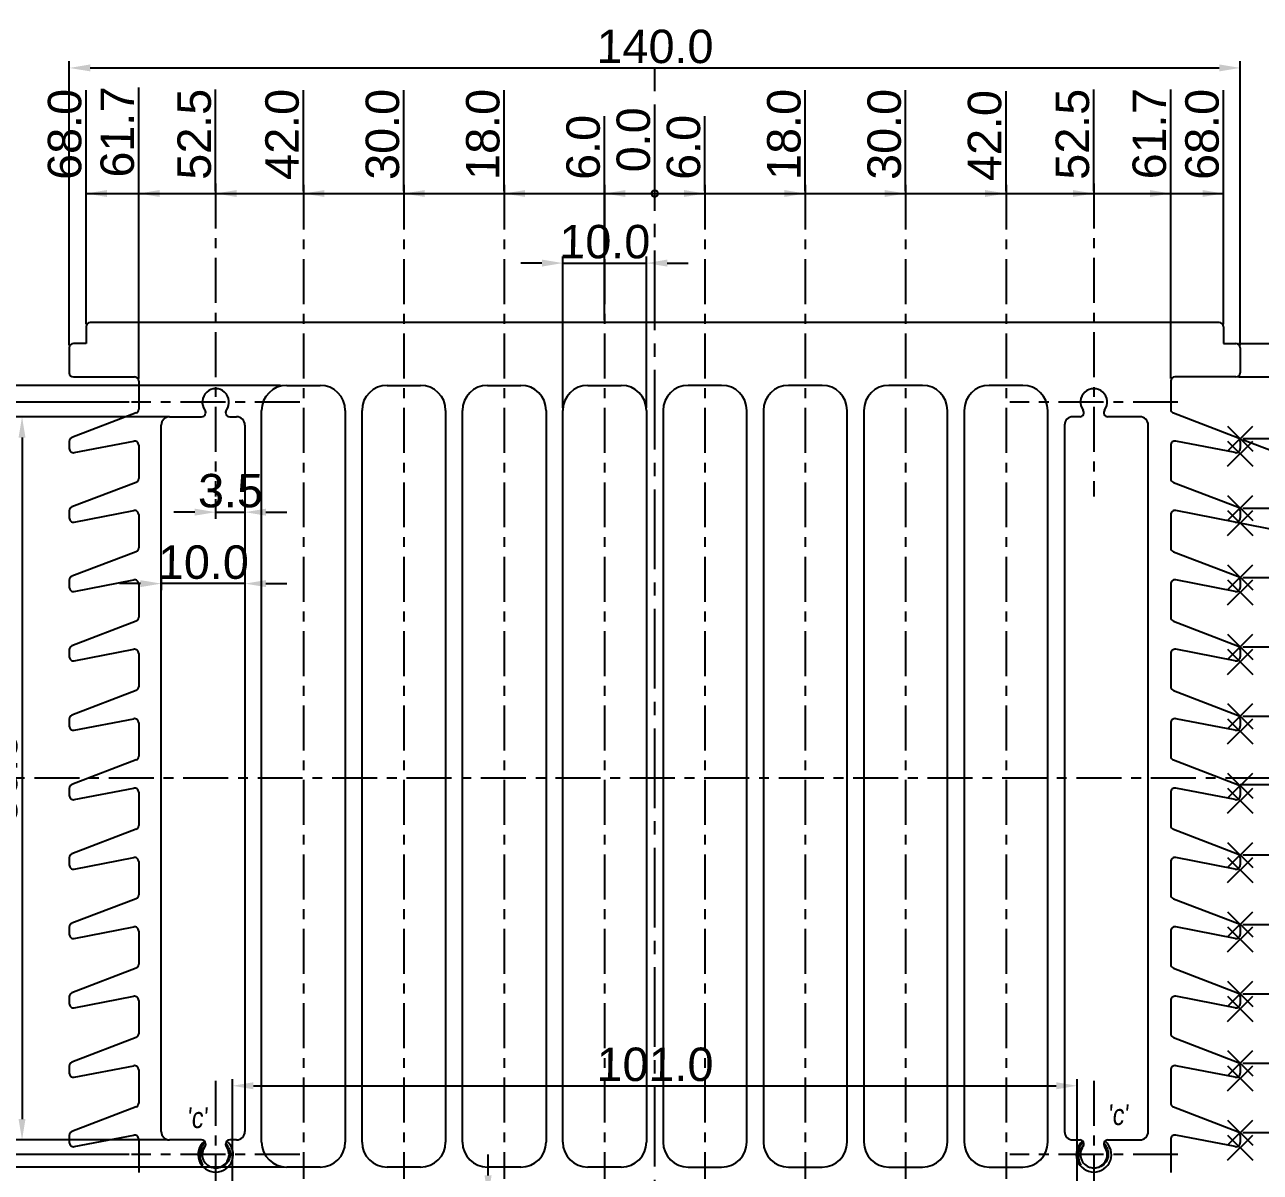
# Model space of a CAD drawing. Extents: x -425 to 6552, y -3049 to 3105.
# Drawn here: x 660.8 to 808.5, y -2953.5 to -2816.2 of the extents above; entities that cross this region are included whole.
import ezdxf
from ezdxf.enums import TextEntityAlignment as Align

# ---------------------------------------------------------------- set-up
doc = ezdxf.new("R2010")
doc.units = 0
doc.header["$PDMODE"] = 3
doc.header["$PDSIZE"] = 1.5
doc.linetypes.add('CENTER', pattern=[17.8, 10.75, -2.35, 2.35, -2.35])
doc.linetypes.add('CENTER2', pattern=[28.575, 19.05, -3.175, 3.175, -3.175])
doc.layers.get('0').update_dxf_attribs({"linetype": 'CONTINUOUS'})
doc.layers.get('DEFPOINTS').update_dxf_attribs({"linetype": 'CONTINUOUS'})
for name, color, linetype in [('3', 112, 'CENTER'), ('CV', 6, 'CONTINUOUS'), ('DIM', 1, 'CONTINUOUS')]:
    doc.layers.add(name, color=color, linetype=linetype)
doc.styles.add('OMI-1', font='arial.ttf', dxfattribs={"oblique": 1})
doc.dimstyles.new('1', dxfattribs={"dimtxt": 4, "dimasz": 2.5, "dimexe": 0.8, "dimexo": 0.3, "dimgap": 0.5, "dimtad": 1, "dimtoh": 1, "dimdec": 1, "dimzin": 0, "dimtxsty": 'OMI-1', "dimcen": 0, "dimclrd": 256, "dimclre": 256, "dimclrt": 256, "dimazin": 3, "dimtfac": 0.8, "dimtdec": 1, "dimtix": 1, "dimtmove": 0, "dimatfit": 3, "dimtolj": 1, "dimtzin": 0})

# ---------------------------------------------------------------- blocks, each defined once
blk = doc.blocks.new('*D8769')
at = {"layer": 'DEFPOINTS', "color": 0}
for p in [(736.13, -2834.34), (736.13, -2835.54), (736.13, -2960.33)]:
    blk.add_point(p, dxfattribs=at)
at = {"layer": 'DIM'}
blk.add_line((736.13, -2835.24), (736.13, -2826.27), dxfattribs=at)
at = {"layer": 'DIM', "insert": (733.59, -2830.05), "char_height": 4, "attachment_point": 5, "rotation": 90, "style": 'OMI-1'}
blk.add_mtext('\\A1;0.0', dxfattribs=at)
blk = doc.blocks.new('*D8791')
at = {"layer": 'DEFPOINTS', "color": 0}
for p in [(806.13, -2821.42), (666.13, -2854.88), (806.13, -2854.88)]:
    blk.add_point(p, dxfattribs=at)
at = {"layer": 'DIM'}
for p, q in [((666.13, -2854.58), (666.13, -2820.62)), ((668.63, -2821.42), (803.63, -2821.42)), ((806.13, -2854.58), (806.13, -2820.62))]:
    blk.add_line(p, q, dxfattribs=at)
for points in [[(668.63, -2821), (668.63, -2821.83), (666.13, -2821.42)], [(803.63, -2821.83), (803.63, -2821), (806.13, -2821.42)]]:
    blk.add_solid(points, dxfattribs=at)
at = {"layer": 'DIM', "insert": (736.13, -2818.87), "char_height": 4, "attachment_point": 5, "style": 'OMI-1'}
blk.add_mtext('\\A1;140.0', dxfattribs=at)
blk = doc.blocks.new('*D8794')
at = {"layer": 'DEFPOINTS', "color": 0}
for p in [(806.13, -2957.05), (843.74, -2957.05), (736.13, -2962.38)]:
    blk.add_point(p, dxfattribs=at)
at = {"layer": 'DIM'}
blk.add_line((806.43, -2957.05), (851.83, -2957.05), dxfattribs=at)
at = {"layer": 'DIM', "insert": (848.03, -2954.5), "char_height": 4, "attachment_point": 5, "style": 'OMI-1'}
blk.add_mtext('\\A1;5.3', dxfattribs=at)
blk = doc.blocks.new('*D8795')
at = {"layer": 'DEFPOINTS', "color": 0}
for p in [(806.13, -2948.75), (843.74, -2948.75), (736.13, -2962.38)]:
    blk.add_point(p, dxfattribs=at)
at = {"layer": 'DIM'}
blk.add_line((806.43, -2948.75), (854.93, -2948.75), dxfattribs=at)
at = {"layer": 'DIM', "insert": (849.59, -2946.2), "char_height": 4, "attachment_point": 5, "style": 'OMI-1'}
blk.add_mtext('\\A1;13.6', dxfattribs=at)
blk = doc.blocks.new('*D8796')
at = {"layer": 'DEFPOINTS', "color": 0}
for p in [(806.13, -2940.45), (843.74, -2940.45), (736.13, -2962.38)]:
    blk.add_point(p, dxfattribs=at)
at = {"layer": 'DIM'}
blk.add_line((806.43, -2940.45), (854.94, -2940.45), dxfattribs=at)
at = {"layer": 'DIM', "insert": (849.59, -2937.9), "char_height": 4, "attachment_point": 5, "style": 'OMI-1'}
blk.add_mtext('\\A1;21.9', dxfattribs=at)
blk = doc.blocks.new('*D8797')
at = {"layer": 'DEFPOINTS', "color": 0}
for p in [(806.13, -2932.15), (843.74, -2932.15), (736.13, -2962.38)]:
    blk.add_point(p, dxfattribs=at)
at = {"layer": 'DIM'}
blk.add_line((806.43, -2932.15), (854.89, -2932.15), dxfattribs=at)
at = {"layer": 'DIM', "insert": (849.57, -2929.6), "char_height": 4, "attachment_point": 5, "style": 'OMI-1'}
blk.add_mtext('\\A1;30.2', dxfattribs=at)
blk = doc.blocks.new('*D8798')
at = {"layer": 'DEFPOINTS', "color": 0}
for p in [(806.13, -2923.85), (843.74, -2923.85), (736.13, -2962.38)]:
    blk.add_point(p, dxfattribs=at)
at = {"layer": 'DIM'}
blk.add_line((806.43, -2923.85), (854.96, -2923.85), dxfattribs=at)
at = {"layer": 'DIM', "insert": (849.6, -2921.3), "char_height": 4, "attachment_point": 5, "style": 'OMI-1'}
blk.add_mtext('\\A1;38.5', dxfattribs=at)
blk = doc.blocks.new('*D8799')
at = {"layer": 'DEFPOINTS', "color": 0}
for p in [(806.13, -2915.55), (843.74, -2915.55), (736.13, -2962.38)]:
    blk.add_point(p, dxfattribs=at)
at = {"layer": 'DIM'}
blk.add_line((806.43, -2915.55), (854.94, -2915.55), dxfattribs=at)
at = {"layer": 'DIM', "insert": (849.59, -2913), "char_height": 4, "attachment_point": 5, "style": 'OMI-1'}
blk.add_mtext('\\A1;46.8', dxfattribs=at)
blk = doc.blocks.new('*D8800')
at = {"layer": 'DEFPOINTS', "color": 0}
for p in [(805.81, -2907.12), (843.74, -2907.12), (736.13, -2962.38)]:
    blk.add_point(p, dxfattribs=at)
at = {"layer": 'DIM'}
blk.add_line((806.11, -2907.12), (854.93, -2907.12), dxfattribs=at)
at = {"layer": 'DIM', "insert": (849.59, -2904.58), "char_height": 4, "attachment_point": 5, "style": 'OMI-1'}
blk.add_mtext('\\A1;55.3', dxfattribs=at)
blk = doc.blocks.new('*D8801')
at = {"layer": 'DEFPOINTS', "color": 0}
for p in [(806.13, -2898.95), (843.74, -2898.95), (736.13, -2962.38)]:
    blk.add_point(p, dxfattribs=at)
at = {"layer": 'DIM'}
blk.add_line((806.43, -2898.95), (854.92, -2898.95), dxfattribs=at)
at = {"layer": 'DIM', "insert": (849.58, -2896.4), "char_height": 4, "attachment_point": 5, "style": 'OMI-1'}
blk.add_mtext('\\A1;63.4', dxfattribs=at)
blk = doc.blocks.new('*D8802')
at = {"layer": 'DEFPOINTS', "color": 0}
for p in [(806.13, -2890.65), (843.74, -2889.78), (736.13, -2962.38)]:
    blk.add_point(p, dxfattribs=at)
at = {"layer": 'DIM'}
for p, q in [((806.43, -2890.65), (833.74, -2890.65)), ((833.74, -2890.65), (838.74, -2889.78)), ((838.74, -2889.78), (854.93, -2889.78))]:
    blk.add_line(p, q, dxfattribs=at)
at = {"layer": 'DIM', "insert": (849.59, -2887.27), "char_height": 4, "attachment_point": 5, "style": 'OMI-1'}
blk.add_mtext('\\A1;71.7', dxfattribs=at)
blk = doc.blocks.new('*D8803')
at = {"layer": 'DEFPOINTS', "color": 0}
for p in [(806.13, -2882.35), (843.74, -2882.35), (736.13, -2962.38)]:
    blk.add_point(p, dxfattribs=at)
at = {"layer": 'DIM'}
blk.add_line((806.43, -2882.35), (854.92, -2882.35), dxfattribs=at)
at = {"layer": 'DIM', "insert": (849.58, -2879.8), "char_height": 4, "attachment_point": 5, "style": 'OMI-1'}
blk.add_mtext('\\A1;80.0', dxfattribs=at)
blk = doc.blocks.new('*D8804')
at = {"layer": 'DEFPOINTS', "color": 0}
for p in [(805.63, -2858.38), (843.74, -2858.38), (736.13, -2962.38)]:
    blk.add_point(p, dxfattribs=at)
at = {"layer": 'DIM'}
blk.add_line((805.93, -2858.38), (858.03, -2858.38), dxfattribs=at)
at = {"layer": 'DIM', "insert": (851.13, -2855.84), "char_height": 4, "attachment_point": 5, "style": 'OMI-1'}
blk.add_mtext('\\A1;104.0', dxfattribs=at)
blk = doc.blocks.new('*D8805')
at = {"layer": 'DEFPOINTS', "color": 0}
for p in [(843.74, -2851.81), (805.63, -2854.38), (736.13, -2962.38)]:
    blk.add_point(p, dxfattribs=at)
at = {"layer": 'DIM'}
for p, q in [((833.74, -2854.38), (838.74, -2851.81)), ((838.74, -2851.81), (858.03, -2851.81)), ((805.93, -2854.38), (833.74, -2854.38))]:
    blk.add_line(p, q, dxfattribs=at)
at = {"layer": 'DIM', "insert": (851.13, -2849.27), "char_height": 4, "attachment_point": 5, "style": 'OMI-1'}
blk.add_mtext('\\A1;108.0', dxfattribs=at)
blk = doc.blocks.new('*D8806')
at = {"layer": 'DEFPOINTS', "color": 0}
for p in [(742.13, -2835.24), (742.13, -2836.44), (736.13, -2962.38)]:
    blk.add_point(p, dxfattribs=at)
at = {"layer": 'DIM'}
blk.add_line((742.13, -2836.14), (742.13, -2827.17), dxfattribs=at)
at = {"layer": 'DIM', "insert": (739.59, -2830.95), "char_height": 4, "attachment_point": 5, "rotation": 90, "style": 'OMI-1'}
blk.add_mtext('\\A1;6.0', dxfattribs=at)
blk = doc.blocks.new('*D8807')
at = {"layer": 'DEFPOINTS', "color": 0}
for p in [(754.13, -2835.24), (754.13, -2836.44), (736.13, -2962.38)]:
    blk.add_point(p, dxfattribs=at)
at = {"layer": 'DIM'}
blk.add_line((754.13, -2836.14), (754.13, -2824.06), dxfattribs=at)
at = {"layer": 'DIM', "insert": (751.59, -2829.4), "char_height": 4, "attachment_point": 5, "rotation": 90, "style": 'OMI-1'}
blk.add_mtext('\\A1;18.0', dxfattribs=at)
blk = doc.blocks.new('*D8808')
at = {"layer": 'DEFPOINTS', "color": 0}
for p in [(766.13, -2835.24), (766.13, -2836.44), (736.13, -2962.38)]:
    blk.add_point(p, dxfattribs=at)
at = {"layer": 'DIM'}
blk.add_line((766.13, -2836.14), (766.13, -2824.06), dxfattribs=at)
at = {"layer": 'DIM', "insert": (763.59, -2829.4), "char_height": 4, "attachment_point": 5, "rotation": 90, "style": 'OMI-1'}
blk.add_mtext('\\A1;30.0', dxfattribs=at)
blk = doc.blocks.new('*D8809')
at = {"layer": 'DEFPOINTS', "color": 0}
for p in [(778.13, -2835.38), (778.13, -2836.44), (736.13, -2962.38)]:
    blk.add_point(p, dxfattribs=at)
at = {"layer": 'DIM'}
blk.add_line((778.13, -2836.14), (778.13, -2824.2), dxfattribs=at)
at = {"layer": 'DIM', "insert": (775.59, -2829.54), "char_height": 4, "attachment_point": 5, "rotation": 90, "style": 'OMI-1'}
blk.add_mtext('\\A1;42.0', dxfattribs=at)
blk = doc.blocks.new('*D8810')
at = {"layer": 'DEFPOINTS', "color": 0}
for p in [(788.63, -2835.24), (788.63, -2836.44), (736.13, -2962.38)]:
    blk.add_point(p, dxfattribs=at)
at = {"layer": 'DIM'}
blk.add_line((788.63, -2836.14), (788.63, -2824.01), dxfattribs=at)
at = {"layer": 'DIM', "insert": (786.09, -2829.38), "char_height": 4, "attachment_point": 5, "rotation": 90, "style": 'OMI-1'}
blk.add_mtext('\\A1;52.5', dxfattribs=at)
blk = doc.blocks.new('*D8811')
at = {"layer": 'DEFPOINTS', "color": 0}
for p in [(804.13, -2835.24), (804.13, -2852.38), (736.13, -2962.38)]:
    blk.add_point(p, dxfattribs=at)
at = {"layer": 'DIM'}
blk.add_line((804.13, -2852.08), (804.13, -2824.06), dxfattribs=at)
at = {"layer": 'DIM', "insert": (801.59, -2829.4), "char_height": 4, "attachment_point": 5, "rotation": 90, "style": 'OMI-1'}
blk.add_mtext('\\A1;68.0', dxfattribs=at)
blk = doc.blocks.new('*D8812')
at = {"layer": 'DEFPOINTS', "color": 0}
for p in [(730.13, -2835.24), (730.13, -2851.88), (736.13, -2962.38)]:
    blk.add_point(p, dxfattribs=at)
at = {"layer": 'DIM'}
blk.add_line((730.13, -2851.58), (730.13, -2827.17), dxfattribs=at)
at = {"layer": 'DIM', "insert": (727.59, -2830.95), "char_height": 4, "attachment_point": 5, "rotation": 90, "style": 'OMI-1'}
blk.add_mtext('\\A1;6.0', dxfattribs=at)
blk = doc.blocks.new('*D8813')
at = {"layer": 'DEFPOINTS', "color": 0}
for p in [(718.13, -2835.24), (718.13, -2836.44), (736.13, -2962.38)]:
    blk.add_point(p, dxfattribs=at)
at = {"layer": 'DIM'}
blk.add_line((718.13, -2836.14), (718.13, -2824.06), dxfattribs=at)
at = {"layer": 'DIM', "insert": (715.59, -2829.4), "char_height": 4, "attachment_point": 5, "rotation": 90, "style": 'OMI-1'}
blk.add_mtext('\\A1;18.0', dxfattribs=at)
blk = doc.blocks.new('*D8814')
at = {"layer": 'DEFPOINTS', "color": 0}
for p in [(706.13, -2835.24), (706.13, -2836.44), (736.13, -2962.38)]:
    blk.add_point(p, dxfattribs=at)
at = {"layer": 'DIM'}
blk.add_line((706.13, -2836.14), (706.13, -2824.06), dxfattribs=at)
at = {"layer": 'DIM', "insert": (703.59, -2829.4), "char_height": 4, "attachment_point": 5, "rotation": 90, "style": 'OMI-1'}
blk.add_mtext('\\A1;30.0', dxfattribs=at)
blk = doc.blocks.new('*D8815')
at = {"layer": 'DEFPOINTS', "color": 0}
for p in [(694.13, -2835.24), (694.13, -2836.44), (736.13, -2962.38)]:
    blk.add_point(p, dxfattribs=at)
at = {"layer": 'DIM'}
blk.add_line((694.13, -2836.14), (694.13, -2824.06), dxfattribs=at)
at = {"layer": 'DIM', "insert": (691.59, -2829.4), "char_height": 4, "attachment_point": 5, "rotation": 90, "style": 'OMI-1'}
blk.add_mtext('\\A1;42.0', dxfattribs=at)
blk = doc.blocks.new('*D8816')
at = {"layer": 'DEFPOINTS', "color": 0}
for p in [(683.63, -2835.24), (683.63, -2836.44), (736.13, -2962.38)]:
    blk.add_point(p, dxfattribs=at)
at = {"layer": 'DIM'}
blk.add_line((683.63, -2836.14), (683.63, -2824.01), dxfattribs=at)
at = {"layer": 'DIM', "insert": (681.09, -2829.38), "char_height": 4, "attachment_point": 5, "rotation": 90, "style": 'OMI-1'}
blk.add_mtext('\\A1;52.5', dxfattribs=at)
blk = doc.blocks.new('*D8817')
at = {"layer": 'DEFPOINTS', "color": 0}
for p in [(668.13, -2835.24), (668.13, -2852.38), (736.13, -2962.38)]:
    blk.add_point(p, dxfattribs=at)
at = {"layer": 'DIM'}
blk.add_line((668.13, -2852.08), (668.13, -2824.06), dxfattribs=at)
at = {"layer": 'DIM', "insert": (665.59, -2829.4), "char_height": 4, "attachment_point": 5, "rotation": 90, "style": 'OMI-1'}
blk.add_mtext('\\A1;68.0', dxfattribs=at)
blk = doc.blocks.new('*D8818')
at = {"layer": 'DEFPOINTS', "color": 0}
for p in [(798.15, -2862.68), (805.81, -2865.62), (806.43, -2865.75), (854.93, -2865.75), (821.98, -2869.7)]:
    blk.add_point(p, dxfattribs=at)
at = {"layer": 'DIM'}
blk.add_line((806.41, -2865.85), (822.13, -2871.89), dxfattribs=at)
blk.add_arc((806.13, -2865.75), 16.34, 347.7751, 351.2249, dxfattribs=at)
for points in [[(822.69, -2868.27), (821.86, -2868.21), (822.47, -2865.75)], [(821.7, -2869.09), (822.5, -2869.33), (821.38, -2871.6)]]:
    blk.add_solid(points, dxfattribs=at)
at = {"layer": 'DIM', "insert": (819.67, -2868.26), "char_height": 4, "attachment_point": 5, "rotation": 79.5, "style": 'OMI-1'}
blk.add_mtext('\\A1;21.0%%d', dxfattribs=at)
blk = doc.blocks.new('*D8819')
at = {"layer": 'DEFPOINTS', "color": 0}
for p in [(798.42, -2874.35), (806.43, -2874.05), (854.93, -2874.05), (805.53, -2875.73), (828.82, -2878.16)]:
    blk.add_point(p, dxfattribs=at)
at = {"layer": 'DIM'}
blk.add_line((805.83, -2875.79), (829.28, -2880.35), dxfattribs=at)
blk.add_arc((796.87, -2874.05), 32.22, 353.4474, 355.5526, dxfattribs=at)
for points in [[(829.41, -2876.56), (828.57, -2876.53), (829.09, -2874.05)], [(828.47, -2877.66), (829.29, -2877.79), (828.5, -2880.19)]]:
    blk.add_solid(points, dxfattribs=at)
at = {"layer": 'DIM', "insert": (826.38, -2876.89), "char_height": 4, "attachment_point": 5, "rotation": 84.5, "style": 'OMI-1'}
blk.add_mtext('\\A1;11.0%%d', dxfattribs=at)
blk = doc.blocks.new('*D8820')
at = {"layer": 'DEFPOINTS', "color": 0}
for p in [(735.13, -2844.76), (725.13, -2862.38), (735.13, -2862.38)]:
    blk.add_point(p, dxfattribs=at)
at = {"layer": 'DIM'}
for p, q in [((722.63, -2844.76), (720.13, -2844.76)), ((725.13, -2862.08), (725.13, -2843.96)), ((725.13, -2844.76), (735.13, -2844.76)), ((735.13, -2862.08), (735.13, -2843.96)), ((737.63, -2844.76), (740.13, -2844.76))]:
    blk.add_line(p, q, dxfattribs=at)
for points in [[(722.63, -2845.18), (722.63, -2844.34), (725.13, -2844.76)], [(737.63, -2844.34), (737.63, -2845.18), (735.13, -2844.76)]]:
    blk.add_solid(points, dxfattribs=at)
at = {"layer": 'DIM', "insert": (730.13, -2842.22), "char_height": 4, "attachment_point": 5, "style": 'OMI-1'}
blk.add_mtext('\\A1;10.0', dxfattribs=at)
blk = doc.blocks.new('*D8821')
at = {"layer": 'DEFPOINTS', "color": 0}
for p in [(673.57, -2861.38), (652.96, -2951.38), (673.57, -2951.38)]:
    blk.add_point(p, dxfattribs=at)
at = {"layer": 'DIM'}
for p, q in [((673.27, -2861.38), (652.16, -2861.38)), ((652.96, -2863.88), (652.96, -2948.88)), ((673.27, -2951.38), (652.16, -2951.38))]:
    blk.add_line(p, q, dxfattribs=at)
for points in [[(653.37, -2863.88), (652.54, -2863.88), (652.96, -2861.38)], [(652.54, -2948.88), (653.37, -2948.88), (652.96, -2951.38)]]:
    blk.add_solid(points, dxfattribs=at)
at = {"layer": 'DIM', "insert": (650.41, -2906.38), "char_height": 4, "attachment_point": 5, "rotation": 90, "style": 'OMI-1'}
blk.add_mtext('\\A1;90.0', dxfattribs=at)
blk = doc.blocks.new('*D8822')
at = {"layer": 'DEFPOINTS', "color": 0}
for p in [(678.13, -2863.13), (660.48, -2949.63), (678.13, -2949.63)]:
    blk.add_point(p, dxfattribs=at)
at = {"layer": 'DIM'}
for p, q in [((677.83, -2863.13), (659.68, -2863.13)), ((660.48, -2865.63), (660.48, -2947.13)), ((677.83, -2949.63), (659.68, -2949.63))]:
    blk.add_line(p, q, dxfattribs=at)
for points in [[(660.89, -2865.63), (660.06, -2865.63), (660.48, -2863.13)], [(660.06, -2947.13), (660.89, -2947.13), (660.48, -2949.63)]]:
    blk.add_solid(points, dxfattribs=at)
at = {"layer": 'DIM', "insert": (657.93, -2906.38), "char_height": 4, "attachment_point": 5, "rotation": 90, "style": 'OMI-1'}
blk.add_mtext('\\A1;86.5', dxfattribs=at)
blk = doc.blocks.new('*D8823')
at = {"layer": 'DEFPOINTS', "color": 0}
for p in [(691.69, -2859.41), (645.42, -2952.88), (692.13, -2952.88)]:
    blk.add_point(p, dxfattribs=at)
at = {"layer": 'DIM'}
for p, q in [((691.39, -2859.41), (644.62, -2859.41)), ((645.42, -2861.91), (645.42, -2950.38)), ((691.83, -2952.88), (644.62, -2952.88))]:
    blk.add_line(p, q, dxfattribs=at)
for points in [[(645.84, -2861.91), (645, -2861.91), (645.42, -2859.41)], [(645, -2950.38), (645.84, -2950.38), (645.42, -2952.88)]]:
    blk.add_solid(points, dxfattribs=at)
at = {"layer": 'DIM', "insert": (642.88, -2906.14), "char_height": 4, "attachment_point": 5, "rotation": 90, "style": 'OMI-1'}
blk.add_mtext('\\A1;93.5', dxfattribs=at)
blk = doc.blocks.new('*D8824')
at = {"layer": 'DEFPOINTS', "color": 0}
for p in [(674.43, -2834.97), (674.43, -2858.88), (736.13, -2962.38)]:
    blk.add_point(p, dxfattribs=at)
at = {"layer": 'DIM'}
blk.add_line((674.43, -2858.58), (674.43, -2823.77), dxfattribs=at)
at = {"layer": 'DIM', "insert": (671.89, -2829.12), "char_height": 4, "attachment_point": 5, "rotation": 90, "style": 'OMI-1'}
blk.add_mtext('\\A1;61.7', dxfattribs=at)
blk = doc.blocks.new('*D8825')
at = {"layer": 'DEFPOINTS', "color": 0}
for p in [(797.83, -2835.18), (797.83, -2858.88), (736.13, -2962.38)]:
    blk.add_point(p, dxfattribs=at)
at = {"layer": 'DIM'}
blk.add_line((797.83, -2858.58), (797.83, -2823.98), dxfattribs=at)
at = {"layer": 'DIM', "insert": (795.29, -2829.33), "char_height": 4, "attachment_point": 5, "rotation": 90, "style": 'OMI-1'}
blk.add_mtext('\\A1;61.7', dxfattribs=at)
blk = doc.blocks.new('*D8826')
at = {"layer": 'DEFPOINTS', "color": 0}
for p in [(683.63, -2872.68), (687.13, -2874.55), (687.13, -2874.55)]:
    blk.add_point(p, dxfattribs=at)
at = {"layer": 'DIM'}
for p, q in [((683.63, -2872.98), (683.63, -2875.35)), ((681.13, -2874.55), (678.63, -2874.55)), ((683.63, -2874.55), (687.13, -2874.55)), ((687.13, -2874.85), (687.13, -2875.35)), ((689.63, -2874.55), (692.13, -2874.55))]:
    blk.add_line(p, q, dxfattribs=at)
for points in [[(681.13, -2874.96), (681.13, -2874.13), (683.63, -2874.55)], [(689.63, -2874.13), (689.63, -2874.96), (687.13, -2874.55)]]:
    blk.add_solid(points, dxfattribs=at)
at = {"layer": 'DIM', "insert": (685.38, -2872), "char_height": 4, "attachment_point": 5, "style": 'OMI-1'}
blk.add_mtext('\\A1;3.5', dxfattribs=at)
blk = doc.blocks.new('*D8827')
at = {"layer": 'DEFPOINTS', "color": 0}
for p in [(677.13, -2881.83), (687.13, -2881.83), (677.13, -2883.09)]:
    blk.add_point(p, dxfattribs=at)
at = {"layer": 'DIM'}
for p, q in [((677.13, -2882.13), (677.13, -2883.89)), ((687.13, -2882.13), (687.13, -2883.89)), ((674.63, -2883.09), (672.13, -2883.09)), ((687.13, -2883.09), (677.13, -2883.09)), ((689.63, -2883.09), (692.13, -2883.09))]:
    blk.add_line(p, q, dxfattribs=at)
for points in [[(674.63, -2883.51), (674.63, -2882.68), (677.13, -2883.09)], [(689.63, -2882.68), (689.63, -2883.51), (687.13, -2883.09)]]:
    blk.add_solid(points, dxfattribs=at)
at = {"layer": 'DIM', "insert": (682.13, -2880.55), "char_height": 4, "attachment_point": 5, "style": 'OMI-1'}
blk.add_mtext('\\A1;10.0', dxfattribs=at)
blk = doc.blocks.new('*D8830')
at = {"layer": 'DEFPOINTS', "color": 0}
for p in [(786.63, -2943.15), (685.64, -2956.79), (786.63, -2957.73)]:
    blk.add_point(p, dxfattribs=at)
at = {"layer": 'DIM'}
for p, q in [((685.64, -2956.49), (685.64, -2942.35)), ((786.63, -2957.43), (786.63, -2942.35)), ((688.14, -2943.15), (784.13, -2943.15))]:
    blk.add_line(p, q, dxfattribs=at)
for points in [[(688.14, -2942.73), (688.14, -2943.57), (685.64, -2943.15)], [(784.13, -2943.57), (784.13, -2942.73), (786.63, -2943.15)]]:
    blk.add_solid(points, dxfattribs=at)
at = {"layer": 'DIM', "insert": (736.13, -2940.61), "char_height": 4, "attachment_point": 5, "style": 'OMI-1'}
blk.add_mtext('\\A1;101.0', dxfattribs=at)
blk = doc.blocks.new('*D8831')
at = {"layer": 'DEFPOINTS', "color": 0}
for p in [(715.75, -2956.38), (715.75, -2962.38), (716.2, -2962.38)]:
    blk.add_point(p, dxfattribs=at)
at = {"layer": 'DIM'}
for p, q in [((716.2, -2953.88), (716.2, -2951.38)), ((716.05, -2956.38), (717, -2956.38)), ((716.2, -2956.38), (716.2, -2962.38)), ((716.05, -2962.38), (717, -2962.38)), ((716.2, -2964.88), (716.2, -2967.38))]:
    blk.add_line(p, q, dxfattribs=at)
for points in [[(715.78, -2953.88), (716.62, -2953.88), (716.2, -2956.38)], [(716.62, -2964.88), (715.78, -2964.88), (716.2, -2962.38)]]:
    blk.add_solid(points, dxfattribs=at)
at = {"layer": 'DIM', "insert": (713.66, -2959.38), "char_height": 4, "attachment_point": 5, "rotation": 90, "style": 'OMI-1'}
blk.add_mtext('\\A1;6.0', dxfattribs=at)

msp = doc.modelspace()

# ---------------------------------------------------------------- linework, layer by layer
at = {"color": 7, "linetype": 'CONTINUOUS'}
for p, q in [((668.13, -2852.38), (668.13, -2854.38)), ((803.63, -2851.88), (668.63, -2851.88)), ((804.13, -2852.38), (804.13, -2854.38)), ((666.13, -2854.88), (666.13, -2857.88)), ((668.13, -2854.38), (666.63, -2854.38)), ((804.13, -2854.38), (805.63, -2854.38)), ((806.13, -2854.88), (806.13, -2857.88)), ((666.63, -2858.38), (673.93, -2858.38)), ((805.63, -2858.38), (798.33, -2858.38)), ((674.43, -2858.88), (674.43, -2862.22)), ((692.13, -2859.38), (696.13, -2859.38)), ((704.13, -2859.38), (708.13, -2859.38)), ((716.13, -2859.38), (720.13, -2859.38)), ((728.13, -2859.38), (732.13, -2859.38)), ((744.13, -2859.38), (740.13, -2859.38)), ((756.13, -2859.38), (752.13, -2859.38)), ((768.13, -2859.38), (764.13, -2859.38)), ((780.13, -2859.38), (776.13, -2859.38)), ((797.83, -2858.88), (797.83, -2862.22)), ((674.11, -2862.68), (666.45, -2865.62)), ((678.13, -2863.13), (681.94, -2863.13)), ((685.32, -2863.13), (686.13, -2863.13)), ((689.13, -2949.88), (689.13, -2862.38)), ((699.13, -2862.38), (699.13, -2949.88)), ((701.13, -2949.88), (701.13, -2862.38)), ((711.13, -2862.38), (711.13, -2949.88)), ((713.13, -2949.88), (713.13, -2862.38)), ((723.13, -2862.38), (723.13, -2949.88)), ((725.13, -2949.88), (725.13, -2862.38)), ((735.13, -2862.38), (735.13, -2949.88)), ((737.13, -2862.38), (737.13, -2949.88)), ((747.13, -2949.88), (747.13, -2862.38)), ((749.13, -2862.38), (749.13, -2949.88)), ((759.13, -2949.88), (759.13, -2862.38)), ((761.13, -2862.38), (761.13, -2949.88)), ((771.13, -2949.88), (771.13, -2862.38)), ((773.13, -2862.38), (773.13, -2949.88)), ((783.13, -2949.88), (783.13, -2862.38)), ((786.94, -2863.13), (786.13, -2863.13)), ((794.13, -2863.13), (790.32, -2863.13)), ((798.15, -2862.68), (805.81, -2865.62)), ((677.13, -2948.63), (677.13, -2864.13)), ((687.13, -2864.13), (687.13, -2948.63)), ((785.13, -2864.13), (785.13, -2948.63)), ((795.13, -2948.63), (795.13, -2864.13)), ((666.72, -2867.43), (673.83, -2866.05)), ((805.53, -2867.43), (798.42, -2866.05)), ((666.13, -2866.09), (666.13, -2866.94)), ((674.43, -2866.54), (674.43, -2870.52)), ((797.83, -2866.54), (797.83, -2870.52)), ((806.13, -2866.09), (806.13, -2866.94)), ((674.11, -2870.98), (666.45, -2873.92)), ((798.15, -2870.98), (805.81, -2873.92)), ((666.13, -2874.39), (666.13, -2875.24)), ((666.72, -2875.73), (673.83, -2874.35)), ((674.43, -2874.84), (674.43, -2878.82)), ((797.83, -2874.84), (797.83, -2878.82)), ((805.53, -2875.73), (798.42, -2874.35)), ((806.13, -2874.39), (806.13, -2875.24)), ((674.11, -2879.28), (666.45, -2882.22)), ((798.15, -2879.28), (805.81, -2882.22)), ((666.13, -2882.69), (666.13, -2883.54)), ((666.72, -2884.03), (673.83, -2882.65)), ((674.43, -2883.14), (674.43, -2887.12)), ((797.83, -2883.14), (797.83, -2887.12)), ((805.53, -2884.03), (798.42, -2882.65)), ((806.13, -2882.69), (806.13, -2883.54)), ((674.11, -2887.58), (666.45, -2890.52)), ((798.15, -2887.58), (805.81, -2890.52)), ((666.13, -2890.99), (666.13, -2891.84)), ((666.72, -2892.33), (673.83, -2890.95)), ((805.53, -2892.33), (798.42, -2890.95)), ((806.13, -2890.99), (806.13, -2891.84)), ((674.43, -2891.44), (674.43, -2895.42)), ((797.83, -2891.44), (797.83, -2895.42)), ((674.11, -2895.88), (666.45, -2898.82)), ((798.15, -2895.88), (805.81, -2898.82)), ((666.13, -2899.29), (666.13, -2900.14)), ((666.72, -2900.63), (673.83, -2899.25)), ((674.43, -2899.74), (674.43, -2903.72)), ((797.83, -2899.74), (797.83, -2903.72)), ((805.53, -2900.63), (798.42, -2899.25)), ((806.13, -2899.29), (806.13, -2900.14)), ((674.11, -2904.18), (666.45, -2907.12)), ((798.15, -2904.18), (805.81, -2907.12)), ((666.13, -2907.59), (666.13, -2908.44)), ((666.72, -2908.93), (673.83, -2907.55)), ((674.43, -2908.04), (674.43, -2912.02)), ((797.83, -2908.04), (797.83, -2912.02)), ((805.53, -2908.93), (798.42, -2907.55)), ((806.13, -2907.59), (806.13, -2908.44)), ((674.11, -2912.48), (666.45, -2915.42)), ((798.15, -2912.48), (805.81, -2915.42)), ((666.13, -2915.89), (666.13, -2916.74)), ((666.72, -2917.23), (673.83, -2915.85)), ((805.53, -2917.23), (798.42, -2915.85)), ((806.13, -2915.89), (806.13, -2916.74)), ((674.43, -2916.34), (674.43, -2920.32)), ((797.83, -2916.34), (797.83, -2920.32)), ((674.11, -2920.78), (666.45, -2923.72)), ((798.15, -2920.78), (805.81, -2923.72)), ((666.13, -2924.19), (666.13, -2925.04)), ((666.72, -2925.53), (673.83, -2924.15)), ((674.43, -2924.64), (674.43, -2928.62)), ((797.83, -2924.64), (797.83, -2928.62)), ((805.53, -2925.53), (798.42, -2924.15)), ((806.13, -2924.19), (806.13, -2925.04)), ((674.11, -2929.08), (666.45, -2932.02)), ((798.15, -2929.08), (805.81, -2932.02)), ((666.13, -2932.49), (666.13, -2933.34)), ((666.72, -2933.83), (673.83, -2932.45)), ((805.53, -2933.83), (798.42, -2932.45)), ((806.13, -2932.49), (806.13, -2933.34)), ((674.43, -2932.94), (674.43, -2936.92)), ((797.83, -2932.94), (797.83, -2936.92)), ((674.11, -2937.38), (666.45, -2940.32)), ((798.15, -2937.38), (805.81, -2940.32)), ((666.13, -2940.79), (666.13, -2941.64)), ((666.72, -2942.13), (673.83, -2940.75)), ((674.43, -2941.24), (674.43, -2945.22)), ((797.83, -2941.24), (797.83, -2945.22)), ((805.53, -2942.13), (798.42, -2940.75)), ((806.13, -2940.79), (806.13, -2941.64)), ((674.11, -2945.68), (666.45, -2948.62)), ((798.15, -2945.68), (805.81, -2948.62)), ((666.13, -2949.09), (666.13, -2949.94)), ((666.72, -2950.43), (673.83, -2949.05)), ((674.43, -2949.54), (674.43, -2953.52)), ((681.94, -2949.63), (678.13, -2949.63)), ((686.13, -2949.63), (685.32, -2949.63)), ((786.13, -2949.63), (786.94, -2949.63)), ((790.32, -2949.63), (794.13, -2949.63)), ((797.83, -2949.54), (797.83, -2953.52)), ((805.53, -2950.43), (798.42, -2949.05)), ((806.13, -2949.09), (806.13, -2949.94)), ((696.13, -2952.88), (692.13, -2952.88)), ((708.13, -2952.88), (704.13, -2952.88)), ((720.13, -2952.88), (716.13, -2952.88)), ((732.13, -2952.88), (728.13, -2952.88)), ((740.13, -2952.88), (744.13, -2952.88)), ((752.13, -2952.88), (756.13, -2952.88)), ((764.13, -2952.88), (768.13, -2952.88)), ((776.13, -2952.88), (780.13, -2952.88))]:
    msp.add_line(p, q, dxfattribs=at)
for centre, radius, start, end in [((668.63, -2852.38), 0.5, 90, 180), ((803.63, -2852.38), 0.5, 0, 90), ((666.63, -2854.88), 0.5, 90, 180), ((805.63, -2854.88), 0.5, 0, 90), ((666.63, -2857.88), 0.5, 180, 270), ((673.93, -2858.88), 0.5, 0, 90), ((798.33, -2858.88), 0.5, 90, 180), ((805.63, -2857.88), 0.5, 270, 0), ((683.63, -2861.38), 1.6, 323.4704, 216.5296), ((692.13, -2862.38), 3, 90, 180), ((696.13, -2862.38), 3, 0, 90), ((704.13, -2862.38), 3, 90, 180), ((708.13, -2862.38), 3, 0, 90), ((716.13, -2862.38), 3, 90, 180), ((720.13, -2862.38), 3, 0, 90), ((728.13, -2862.38), 3, 90, 180), ((732.13, -2862.38), 3, 0, 90), ((740.13, -2862.38), 3, 90, 180), ((744.13, -2862.38), 3, 0, 90), ((752.13, -2862.38), 3, 90, 180), ((756.13, -2862.38), 3, 0, 90), ((764.13, -2862.38), 3, 90, 180), ((768.13, -2862.38), 3, 0, 90), ((776.13, -2862.38), 3, 90, 180), ((780.13, -2862.38), 3, 0, 90), ((788.63, -2861.38), 1.6, 323.4704, 216.5296), ((673.93, -2862.22), 0.5, 291, 0), ((678.13, -2864.13), 1, 90, 180), ((681.94, -2862.63), 0.5, 270, 36.5296), ((685.32, -2862.63), 0.5, 143.4704, 270), ((686.13, -2864.13), 1, 0, 90), ((786.13, -2864.13), 1, 90, 180), ((786.94, -2862.63), 0.5, 270, 36.5296), ((790.32, -2862.63), 0.5, 143.4704, 270), ((794.13, -2864.13), 1, 0, 90), ((798.33, -2862.22), 0.5, 180, 249), ((666.63, -2866.09), 0.5, 111, 180), ((673.93, -2866.54), 0.5, 0, 101), ((798.33, -2866.54), 0.5, 79, 180), ((805.63, -2866.09), 0.5, 0, 69), ((666.63, -2866.94), 0.5, 180, 281), ((805.63, -2866.94), 0.5, 259, 0), ((673.93, -2870.52), 0.5, 291, 0), ((798.33, -2870.52), 0.5, 180, 249), ((666.63, -2874.39), 0.5, 111, 180), ((673.93, -2874.84), 0.5, 0, 101), ((798.33, -2874.84), 0.5, 79, 180), ((805.63, -2874.39), 0.5, 0, 69), ((666.63, -2875.24), 0.5, 180, 281), ((805.63, -2875.24), 0.5, 259, 0), ((673.93, -2878.82), 0.5, 291, 0), ((798.33, -2878.82), 0.5, 180, 249), ((666.63, -2882.69), 0.5, 111, 180), ((805.63, -2882.69), 0.5, 0, 69), ((666.63, -2883.54), 0.5, 180, 281), ((673.93, -2883.14), 0.5, 0, 101), ((798.33, -2883.14), 0.5, 79, 180), ((805.63, -2883.54), 0.5, 259, 0), ((673.93, -2887.12), 0.5, 291, 0), ((798.33, -2887.12), 0.5, 180, 249), ((666.63, -2890.99), 0.5, 111, 180), ((673.93, -2891.44), 0.5, 0, 101), ((798.33, -2891.44), 0.5, 79, 180), ((805.63, -2890.99), 0.5, 0, 69), ((666.63, -2891.84), 0.5, 180, 281), ((805.63, -2891.84), 0.5, 259, 0), ((673.93, -2895.42), 0.5, 291, 0), ((798.33, -2895.42), 0.5, 180, 249), ((666.63, -2899.29), 0.5, 111, 180), ((673.93, -2899.74), 0.5, 0, 101), ((798.33, -2899.74), 0.5, 79, 180), ((805.63, -2899.29), 0.5, 0, 69), ((666.63, -2900.14), 0.5, 180, 281), ((805.63, -2900.14), 0.5, 259, 0), ((673.93, -2903.72), 0.5, 291, 0), ((798.33, -2903.72), 0.5, 180, 249), ((666.63, -2907.59), 0.5, 111, 180), ((805.63, -2907.59), 0.5, 0, 69), ((666.63, -2908.44), 0.5, 180, 281), ((673.93, -2908.04), 0.5, 0, 101), ((798.33, -2908.04), 0.5, 79, 180), ((805.63, -2908.44), 0.5, 259, 0), ((673.93, -2912.02), 0.5, 291, 0), ((798.33, -2912.02), 0.5, 180, 249), ((666.63, -2915.89), 0.5, 111, 180), ((673.93, -2916.34), 0.5, 0, 101), ((798.33, -2916.34), 0.5, 79, 180), ((805.63, -2915.89), 0.5, 0, 69), ((666.63, -2916.74), 0.5, 180, 281), ((805.63, -2916.74), 0.5, 259, 0), ((673.93, -2920.32), 0.5, 291, 0), ((798.33, -2920.32), 0.5, 180, 249), ((666.63, -2924.19), 0.5, 111, 180), ((666.63, -2925.04), 0.5, 180, 281), ((673.93, -2924.64), 0.5, 0, 101), ((798.33, -2924.64), 0.5, 79, 180), ((805.63, -2925.04), 0.5, 259, 0), ((805.63, -2924.19), 0.5, 0, 69), ((673.93, -2928.62), 0.5, 291, 0), ((798.33, -2928.62), 0.5, 180, 249), ((666.63, -2932.49), 0.5, 111, 180), ((673.93, -2932.94), 0.5, 0, 101), ((798.33, -2932.94), 0.5, 79, 180), ((805.63, -2932.49), 0.5, 0, 69), ((666.63, -2933.34), 0.5, 180, 281), ((805.63, -2933.34), 0.5, 259, 0), ((673.93, -2936.92), 0.5, 291, 0), ((798.33, -2936.92), 0.5, 180, 249), ((666.63, -2940.79), 0.5, 111, 180), ((673.93, -2941.24), 0.5, 0, 101), ((798.33, -2941.24), 0.5, 79, 180), ((805.63, -2940.79), 0.5, 0, 69), ((666.63, -2941.64), 0.5, 180, 281), ((805.63, -2941.64), 0.5, 259, 0), ((673.93, -2945.22), 0.5, 291, 0), ((798.33, -2945.22), 0.5, 180, 249), ((666.63, -2949.09), 0.5, 111, 180), ((678.13, -2948.63), 1, 180, 270), ((686.13, -2948.63), 1, 270, 0), ((786.13, -2948.63), 1, 180, 270), ((794.13, -2948.63), 1, 270, 0), ((805.63, -2949.09), 0.5, 0, 69), ((666.63, -2949.94), 0.5, 180, 281), ((673.93, -2949.54), 0.5, 0, 101), ((683.63, -2951.38), 2.1, 129.7961, 50.2039), ((683.59, -2951.44), 1.92, 134.1912, 169.6586), ((681.94, -2950.13), 0.5, 323.4704, 90), ((683.57, -2951.42), 1.89, 128.2546, 134.1746), ((685.32, -2950.13), 0.5, 90, 216.5296), ((683.58, -2951.33), 1.79, 26.9927, 45.8269), ((692.13, -2949.88), 3, 180, 270), ((696.13, -2949.88), 3, 270, 0), ((704.13, -2949.88), 3, 180, 270), ((708.13, -2949.88), 3, 270, 0), ((716.13, -2949.88), 3, 180, 270), ((720.13, -2949.88), 3, 270, 0), ((728.13, -2949.88), 3, 180, 270), ((732.13, -2949.88), 3, 270, 0), ((740.13, -2949.88), 3, 180, 270), ((744.13, -2949.88), 3, 270, 0), ((752.13, -2949.88), 3, 180, 270), ((756.13, -2949.88), 3, 270, 0), ((764.13, -2949.88), 3, 180, 270), ((768.13, -2949.88), 3, 270, 0), ((776.13, -2949.88), 3, 180, 270), ((780.13, -2949.88), 3, 270, 0), ((788.63, -2951.38), 2.1, 129.7961, 50.2039), ((788.59, -2951.44), 1.92, 134.1912, 169.6586), ((786.94, -2950.13), 0.5, 323.4704, 90), ((788.57, -2951.42), 1.89, 128.2546, 134.1746), ((790.32, -2950.13), 0.5, 90, 216.5296), ((788.58, -2951.33), 1.79, 26.9927, 45.8269), ((798.33, -2949.54), 0.5, 79, 180), ((805.63, -2949.94), 0.5, 259, 0), ((683.5, -2951.61), 1.71, 142.9204, 156.7955), ((683.63, -2951.38), 1.6, 143.4704, 254.0879), ((683.63, -2951.38), 1.6, 276.7105, 36.5296), ((788.5, -2951.61), 1.71, 142.9204, 156.7955), ((788.63, -2951.38), 1.6, 143.4704, 254.0879), ((788.63, -2951.38), 1.6, 276.6348, 36.5296)]:
    msp.add_arc(centre, radius, start, end, dxfattribs=at)
for points in [[(682.41, -2950.29), (682.31, -2950.37), (682.22, -2950.47), (682.14, -2950.58)], [(787.41, -2950.29), (787.31, -2950.37), (787.22, -2950.47), (787.14, -2950.58)], [(685.17, -2950.52), (685.26, -2950.69), (685.32, -2950.88), (685.34, -2951.07)], [(685.34, -2951.07), (685.37, -2951.26), (685.37, -2951.46), (685.33, -2951.65)], [(790.17, -2950.52), (790.26, -2950.69), (790.32, -2950.88), (790.34, -2951.07)], [(790.34, -2951.07), (790.37, -2951.26), (790.37, -2951.46), (790.33, -2951.65)]]:
    msp.add_open_spline(points, degree=3, dxfattribs=at)
for points, knots in [([(682.07, -2952.63), (681.91, -2952.41), (681.67, -2951.91), (681.66, -2951.36), (681.71, -2951.1)], [0, 0, 0, 0, 0.500125, 1, 1, 1, 1]), ([(681.93, -2950.93), (681.82, -2951.2), (681.72, -2951.8), (681.92, -2952.38), (682.07, -2952.63)], [0, 0, 0, 0, 0.499297, 1, 1, 1, 1]), ([(685.33, -2951.65), (685.27, -2951.92), (685.02, -2952.45), (684.54, -2952.79), (684.28, -2952.89)], [0, 0, 0, 0, 0.50011, 1, 1, 1, 1]), ([(787.07, -2952.63), (786.91, -2952.41), (786.67, -2951.91), (786.66, -2951.36), (786.71, -2951.1)], [0, 0, 0, 0, 0.500125, 1, 1, 1, 1]), ([(786.93, -2950.93), (786.82, -2951.2), (786.72, -2951.8), (786.92, -2952.38), (787.07, -2952.63)], [0, 0, 0, 0, 0.499297, 1, 1, 1, 1]), ([(790.33, -2951.65), (790.27, -2951.92), (790.02, -2952.45), (789.54, -2952.79), (789.28, -2952.89)], [0, 0, 0, 0, 0.50011, 1, 1, 1, 1]), ([(684.28, -2952.89), (684.1, -2952.96), (683.74, -2953.03), (683.36, -2952.98), (683.19, -2952.92)], [0, 0, 0, 0, 0.500056, 1, 1, 1, 1]), ([(789.28, -2952.89), (789.1, -2952.96), (788.74, -2953.03), (788.36, -2952.98), (788.19, -2952.92)], [0, 0, 0, 0, 0.500056, 1, 1, 1, 1])]:
    msp.add_open_spline(points, degree=3, knots=knots, dxfattribs=at)
at = {"layer": '3', "linetype": 'CENTER2', "ltscale": 0.5}
msp.add_line((736.13, -2981.37), (736.13, -2821.42), dxfattribs=at)
at = {"layer": '3', "linetype": 'CENTER', "ltscale": 0.5}
for p, q in [((683.63, -2835.24), (683.63, -2872.68)), ((694.13, -2835.38), (694.13, -2954.27)), ((706.13, -2835.38), (706.13, -2954.27)), ((718.13, -2835.38), (718.13, -2954.27)), ((730.13, -2835.38), (730.13, -2954.27)), ((742.13, -2835.38), (742.13, -2954.27)), ((754.13, -2835.38), (754.13, -2954.27)), ((766.13, -2835.38), (766.13, -2954.27)), ((778.13, -2835.38), (778.13, -2954.27)), ((788.63, -2835.24), (788.63, -2872.68)), ((693.69, -2861.38), (673.57, -2861.38)), ((798.69, -2861.38), (778.57, -2861.38)), ((809.73, -2906.38), (635.47, -2906.38)), ((683.63, -2942.55), (683.63, -2962.68)), ((788.63, -2942.55), (788.63, -2962.68)), ((693.69, -2951.38), (673.57, -2951.38)), ((798.69, -2951.38), (778.57, -2951.38))]:
    msp.add_line(p, q, dxfattribs=at)
for p in [(806.13, -2865.75), (806.13, -2867.55), (806.13, -2874.05), (806.13, -2875.85), (806.13, -2882.35), (806.13, -2884.15), (806.13, -2890.65), (806.13, -2892.45), (806.13, -2898.95), (806.13, -2900.75), (806.13, -2907.25), (806.13, -2909.05), (806.13, -2915.55), (806.13, -2917.35), (806.13, -2923.85), (806.13, -2925.65), (806.13, -2932.15), (806.13, -2933.95), (806.13, -2940.45), (806.13, -2942.25), (806.13, -2948.75), (806.13, -2950.55)]:
    msp.add_point(p, dxfattribs=at)
at = {"layer": 'DIM'}
for p, q in [((668.13, -2836.44), (804.13, -2836.44)), ((806.43, -2865.75), (854.93, -2865.75)), ((806.43, -2874.05), (854.93, -2874.05))]:
    msp.add_line(p, q, dxfattribs=at)
at = {"layer": 'DIM', "const_width": 0.25}
msp.add_lwpolyline([(735.75, -2836.44, 1), (736.5, -2836.44, 1)], format="xyb", close=True, dxfattribs=at)
at = {"layer": 'DIM'}
for points in [[(670.63, -2836.02), (670.63, -2836.85), (668.13, -2836.44)], [(676.93, -2836.02), (676.93, -2836.85), (674.43, -2836.44)], [(686.13, -2836.02), (686.13, -2836.85), (683.63, -2836.44)], [(696.63, -2836.02), (696.63, -2836.85), (694.13, -2836.44)], [(708.63, -2836.02), (708.63, -2836.85), (706.13, -2836.44)], [(720.63, -2836.02), (720.63, -2836.85), (718.13, -2836.44)], [(732.63, -2836.02), (732.63, -2836.85), (730.13, -2836.44)], [(739.63, -2836.85), (739.63, -2836.02), (742.13, -2836.44)], [(751.63, -2836.85), (751.63, -2836.02), (754.13, -2836.44)], [(763.63, -2836.85), (763.63, -2836.02), (766.13, -2836.44)], [(775.63, -2836.85), (775.63, -2836.02), (778.13, -2836.44)], [(786.13, -2836.85), (786.13, -2836.02), (788.63, -2836.44)], [(795.33, -2836.85), (795.33, -2836.02), (797.83, -2836.44)], [(801.63, -2836.85), (801.63, -2836.02), (804.13, -2836.44)]]:
    msp.add_solid(points, dxfattribs=at)

# ---------------------------------------------------------------- texts
at = {"layer": 'CV', "color": 6, "style": 'OMI-1', "oblique": 5, "width": 0.8}
for p in [(681.39, -2946.98), (791.5, -2946.62)]:
    msp.add_text("'c'", height=2.5, dxfattribs=at).set_placement(p, align=Align.MIDDLE)

# ---------------------------------------------------------------- dimensions: what is measured, and where the dimension line sits
at = {"layer": 'DIM'}
dim = msp.add_linear_dim(base=(806.13, -2821.42), p1=(666.13, -2854.88), p2=(806.13, -2854.88), dimstyle='1', dxfattribs=at)
dim.commit()
dim.dimension.update_dxf_attribs({"geometry": '*D8791', "text_midpoint": (736.13, -2821.42), "dimtype": 160})
for feature_location, offset, dtype, origin, picture, middle in [((668.13, -2852.38), (0, 17.14), 1, (736.13, -2962.38), '*D8817', (665.59, -2829.4)), ((674.43, -2858.88), (0, 23.91), 1, (736.13, -2962.38), '*D8824', (671.89, -2829.12)), ((683.63, -2836.44), (0, 1.2), 1, (736.13, -2962.38), '*D8816', (681.09, -2829.38)), ((694.13, -2836.44), (0, 1.2), 1, (736.13, -2962.38), '*D8815', (691.59, -2829.4)), ((706.13, -2836.44), (0, 1.2), 1, (736.13, -2962.38), '*D8814', (703.59, -2829.4)), ((718.13, -2836.44), (0, 1.2), 1, (736.13, -2962.38), '*D8813', (715.59, -2829.4)), ((797.83, -2858.88), (0, 23.7), 1, (736.13, -2962.38), '*D8825', (795.29, -2829.33)), ((788.63, -2836.44), (0, 1.2), 1, (736.13, -2962.38), '*D8810', (786.09, -2829.38)), ((754.13, -2836.44), (0, 1.2), 1, (736.13, -2962.38), '*D8807', (751.59, -2829.4)), ((766.13, -2836.44), (0, 1.2), 1, (736.13, -2962.38), '*D8808', (763.59, -2829.4)), ((804.13, -2852.38), (0, 17.14), 1, (736.13, -2962.38), '*D8811', (801.59, -2829.4)), ((778.13, -2836.44), (0, 1.05), 1, (736.13, -2962.38), '*D8809', (775.59, -2829.54)), ((730.13, -2851.88), (0, 16.64), 1, (736.13, -2962.38), '*D8812', (727.59, -2830.95)), ((736.1290422, -2835.53753213), (0, 1.2), 1, (736.1290422, -2960.33304534), '*D8769', (733.58675025, -2830.05154272)), ((742.13, -2836.44), (0, 1.2), 1, (736.13, -2962.38), '*D8806', (739.59, -2830.95)), ((805.63, -2854.38), (38.11, 2.57), 0, (736.13, -2962.38), '*D8805', (851.13, -2849.27)), ((805.63, -2858.38), (38.11, 0), 0, (736.13, -2962.38), '*D8804', (851.13, -2855.84)), ((806.13, -2882.35), (37.61, 0), 0, (736.13, -2962.38), '*D8803', (849.58, -2879.8)), ((806.13, -2890.65), (37.61, 0.87), 0, (736.13, -2962.38), '*D8802', (849.59, -2887.27)), ((806.13, -2898.95), (37.61, 0), 0, (736.13, -2962.38), '*D8801', (849.58, -2896.4)), ((805.81, -2907.12), (37.93, 0), 0, (736.13, -2962.38), '*D8800', (849.59, -2904.58)), ((806.13, -2915.55), (37.61, 0), 0, (736.13, -2962.38), '*D8799', (849.59, -2913)), ((806.13, -2923.85), (37.61, 0), 0, (736.13, -2962.38), '*D8798', (849.6, -2921.3)), ((806.13, -2932.15), (37.61, 0), 0, (736.13, -2962.38), '*D8797', (849.57, -2929.6)), ((806.13, -2940.45), (37.61, 0), 0, (736.13, -2962.38), '*D8796', (849.59, -2937.9)), ((806.13, -2948.75), (37.61, 0), 0, (736.13, -2962.38), '*D8795', (849.59, -2946.2)), ((806.13, -2957.05), (37.61, 0), 0, (736.13, -2962.38), '*D8794', (848.03, -2954.5))]:
    dim = msp.add_ordinate_dim(feature_location=feature_location, offset=offset, dtype=dtype, origin=origin, dimstyle='1', dxfattribs=at)
    dim.commit()
    dim.dimension.update_dxf_attribs({"geometry": picture, "text_midpoint": middle})
for base, p1, p2, picture, middle in [((735.13, -2844.76), (725.13, -2862.38), (735.13, -2862.38), '*D8820', (730.13, -2842.22)), ((687.13, -2874.55), (683.63, -2872.68), (687.13, -2874.55), '*D8826', (685.38, -2872)), ((677.13, -2883.09), (687.13, -2881.83), (677.13, -2881.83), '*D8827', (682.13, -2880.55)), ((786.63, -2943.15), (685.64, -2956.79), (786.63, -2957.73), '*D8830', (736.13, -2940.61))]:
    dim = msp.add_linear_dim(base=base, p1=p1, p2=p2, dimstyle='1', dxfattribs=at)
    dim.commit()
    dim.dimension.update_dxf_attribs({"geometry": picture, "text_midpoint": middle})
for base, p1, p2, picture, middle in [((645.42, -2952.88), (691.69, -2859.41), (692.13, -2952.88), '*D8823', (642.88, -2906.14)), ((652.96, -2951.38), (673.57, -2861.38), (673.57, -2951.38), '*D8821', (650.41, -2906.38)), ((660.48, -2949.63), (678.13, -2863.13), (678.13, -2949.63), '*D8822', (657.93, -2906.38)), ((716.2, -2962.38), (715.75, -2956.38), (715.75, -2962.38), '*D8831', (713.66, -2959.38))]:
    dim = msp.add_linear_dim(base=base, p1=p1, p2=p2, angle=90, dimstyle='1', dxfattribs=at)
    dim.commit()
    dim.dimension.update_dxf_attribs({"geometry": picture, "text_midpoint": middle})
for base, line1, line2, picture, middle in [((821.98, -2869.7), ((806.43, -2865.75), (854.93, -2865.75)), ((798.15, -2862.68), (805.81, -2865.62)), '*D8818', (819.67, -2868.26)), ((828.82, -2878.16), ((806.43, -2874.05), (854.93, -2874.05)), ((805.53, -2875.73), (798.42, -2874.35)), '*D8819', (826.38, -2876.89))]:
    dim = msp.add_angular_dim_2l(base=base, line1=line1, line2=line2, dimstyle='1', override={"dimadec": 1}, dxfattribs=at)
    dim.commit()
    dim.dimension.update_dxf_attribs({"geometry": picture, "text_midpoint": middle})

doc.saveas('drawing.dxf')
